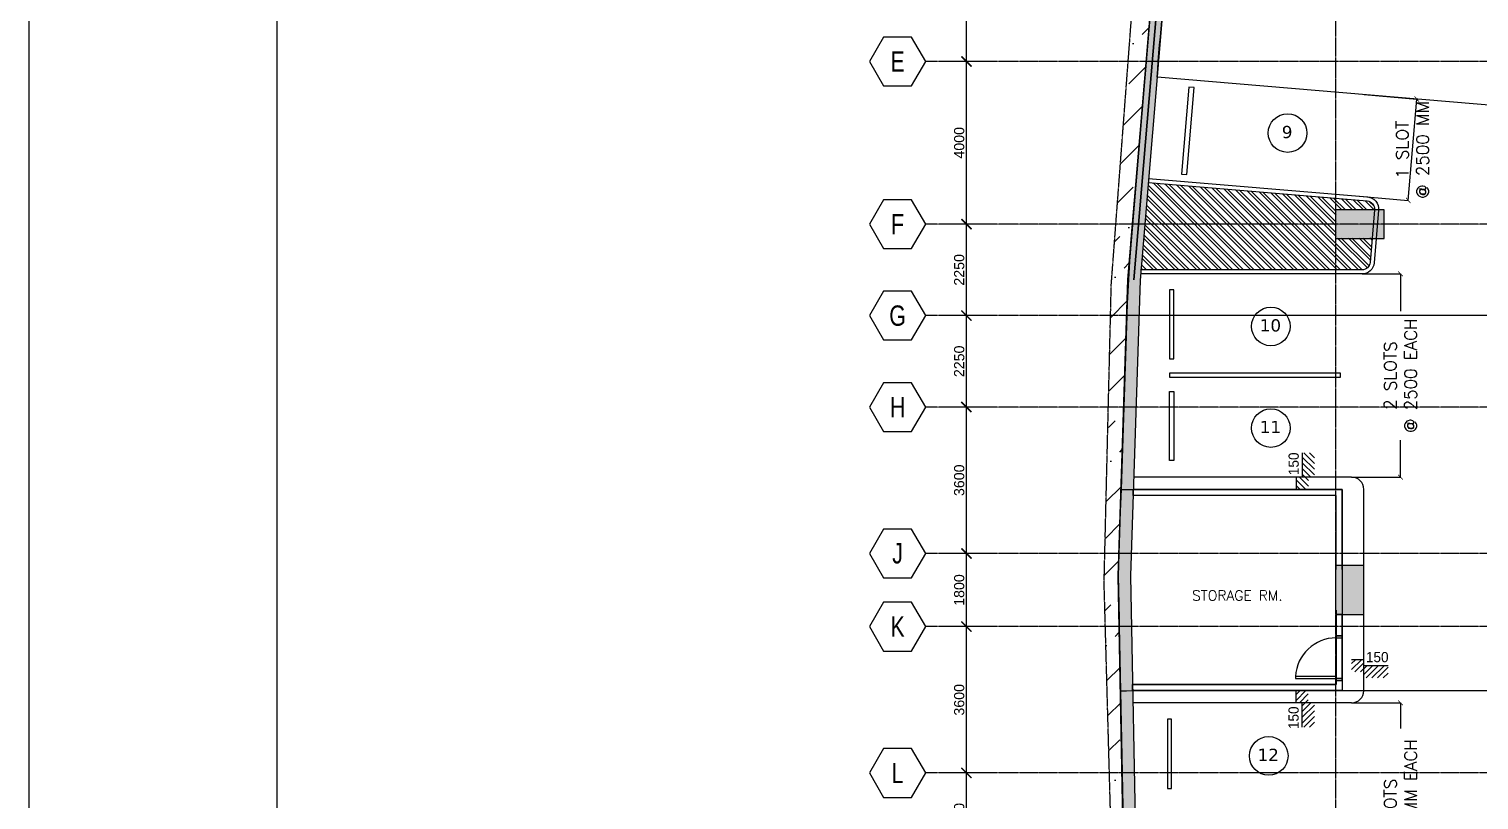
# Model space of a CAD drawing. Header units: inches. Extents: x -189245 to 740841, y -215444 to 469401.
# Drawn here: x -65827 to -30180, y 143139 to 162103 of the extents above; entities that cross this region are included whole.
import ezdxf
from ezdxf.enums import TextEntityAlignment as Align

# ---------------------------------------------------------------- set-up
doc = ezdxf.new("R2010")
doc.units = ezdxf.units.IN
doc.header["$LTSCALE"] = 10
doc.header["$MEASUREMENT"] = 0
doc.linetypes.add('GRID NORMAL$0$GRID BASEMENT$0$GRID GROUND$0$GRID$0$$0$PHANTOM', pattern=[2.5, 1.25, -0.25, 0.25, -0.25, 0.25, -0.25])
for name, color, linetype in [('3', 252, 'Continuous'), ('A-CMU PLASTER', 8, 'Continuous'), ('A-CMU WALL', 4, 'Continuous'), ('A-COLUMN HATCH', 252, 'Continuous'), ('a-dim', 8, 'Continuous'), ('A-DOOR', 1, 'Continuous'), ('A-GRID', 8, 'Continuous'), ('A-HATCH-CMU', 8, 'Continuous'), ('A-PARKING', 252, 'Continuous'), ('A-RETAINING HATCH', 252, 'Continuous'), ('A-ROAD', 252, 'Continuous'), ('A-TEXT', 3, 'Continuous'), ('COL SETOUT', 1, 'Continuous'), ('ELEVATION MARK', 2, 'Continuous'), ('FIRE RATED', 98, 'Continuous'), ('TEXT', 3, 'Continuous'), ('TSG- floor elevations', 251, 'Continuous'), ('TSG- WALL 100', 244, 'Continuous')]:
    doc.layers.add(name, color=color, linetype=linetype)
doc.layers.add('DEFPOINT', color=7, linetype='Continuous', plot=False)
doc.styles.add('GRID NORMAL$0$GRID BASEMENT$0$GRID GROUND$0$GRID$0$Standard', font='ARIAL.TTF')
doc.styles.add('PRSP_Simplex', font='simplex.shx')
doc.styles.add('ROMANS 300', font='romans.shx', dxfattribs={"height": 300})
doc.styles.add('VERDANA', font='verdana.TTF')
doc.dimstyles.new('GRID NORMAL$0$GRID BASEMENT$0$GRID GROUND$0$GRID$0$Standard', dxfattribs={"dimtxt": 250, "dimasz": 0.18, "dimexe": 0.18, "dimexo": 0.0625, "dimgap": 50, "dimtad": 1, "dimdec": 0, "dimzin": 0, "dimdsep": 46, "dimtxsty": 'GRID NORMAL$0$GRID BASEMENT$0$GRID GROUND$0$GRID$0$Standard', "dimcen": 0.09, "dimadec": 0, "dimazin": 0, "dimtfac": 1, "dimtdec": 0, "dimtofl": 0, "dimtmove": 0, "dimatfit": 3, "dimfxl": 1, "dimtolj": 1, "dimtzin": 0, "dimarcsym": 0})
doc.dimstyles.get("Standard").update_dxf_attribs({"dimtxt": 0.18, "dimasz": 0.18, "dimexe": 0.18, "dimexo": 0.0625, "dimgap": 0.09, "dimtad": 0, "dimtih": 1, "dimtoh": 1, "dimdec": 4, "dimzin": 0, "dimdsep": 46, "dimtxsty": 'Standard', "dimcen": 0.09, "dimadec": 0, "dimazin": 0, "dimtfac": 1, "dimtdec": 4, "dimtofl": 0, "dimtmove": 0, "dimatfit": 3, "dimfxl": 1, "dimtolj": 1, "dimtzin": 0, "dimarcsym": 0})

# ---------------------------------------------------------------- blocks, each defined once
blk = doc.blocks.new('STEP')
at = {"color": 1}
for p, q in [((-196, -300), (-496, 0)), ((-54, -300), (-354, 0)), ((0, -213), (-213, 0)), ((220, -150), (0, 70)), ((300, -89), (61, 150)), ((300, 53), (203, 150)), ((-337, -300), (-600, -37)), ((-479, -300), (-600, -179)), ((78, -150), (-72, 0))]:
    blk.add_line(p, q, dxfattribs=at)
at = {"color": 3}
blk.add_lwpolyline([(-600, 0), (0, 0), (0, 150), (300, 150)], dxfattribs=at)
blk.add_attdef('000', (-646, 88), '', height=250, dxfattribs=at)
blk = doc.blocks.new('GRID NORMAL$0$GRID BASEMENT$0$GRID GROUND$0$GRID$0$$0$GRID-H')
at = {"color": 3}
blk.add_lwpolyline([(-10.39, 6), (-13.86, 0), (-10.39, -6), (-3.46, -6), (0, 0), (-3.46, 6)], close=True, dxfattribs=at)
at = {"color": 6, "style": 'GRID NORMAL$0$GRID BASEMENT$0$GRID GROUND$0$GRID$0$Standard', "width": 0.75}
blk.add_attdef('H', text='', height=5, dxfattribs=at).set_placement((-6.93, 0), align=Align.MIDDLE)
blk = doc.blocks.new('GRID NORMAL$0$GRID BASEMENT$0$GRID GROUND$0$GRID$0$_ARCHTICK')
at = {"color": 0, "linetype": 'ByBlock', "ltscale": 20, "const_width": 0.15}
blk.add_lwpolyline([(-0.5, -0.5), (0.5, 0.5)], dxfattribs=at)
blk = doc.blocks.new('*D714')
at = {"layer": 'a-dim', "color": 0, "lineweight": -2, "ltscale": 500}
for p, q in [((-42781, 161104), (-42781, 165504)), ((-42281, 165304), (-42981, 165304)), ((-42281, 161304), (-42981, 161304))]:
    blk.add_line(p, q, dxfattribs=at)
at = {"layer": 'Defpoints', "color": 0, "ltscale": 500}
for p in [(-42781, 165304), (-42281, 165304), (-42281, 161304)]:
    blk.add_point(p, dxfattribs=at)
at = {"layer": 'a-dim', "color": 0, "lineweight": -2, "ltscale": 500, "xscale": 250, "yscale": 250, "zscale": 250}
for p, rotation in [((-42781, 165304), 90), ((-42781, 161304), 270)]:
    blk.add_blockref('GRID NORMAL$0$GRID BASEMENT$0$GRID GROUND$0$GRID$0$_ARCHTICK', p, dxfattribs=dict(at, rotation=rotation))
at = {"layer": 'a-dim', "color": 3, "ltscale": 500, "insert": (-42958, 163304), "char_height": 250, "attachment_point": 5, "rotation": 90, "style": 'GRID NORMAL$0$GRID BASEMENT$0$GRID GROUND$0$GRID$0$Standard'}
blk.add_mtext('\\A1;4000', dxfattribs=at)
blk = doc.blocks.new('*D715')
at = {"layer": 'a-dim', "color": 0, "lineweight": -2, "ltscale": 500}
for p, q in [((-42781, 157104), (-42781, 161504)), ((-42281, 161304), (-42981, 161304)), ((-42281, 157304), (-42981, 157304))]:
    blk.add_line(p, q, dxfattribs=at)
at = {"layer": 'Defpoints', "color": 0, "ltscale": 500}
for p in [(-42781, 161304), (-42281, 161304), (-42281, 157304)]:
    blk.add_point(p, dxfattribs=at)
at = {"layer": 'a-dim', "color": 0, "lineweight": -2, "ltscale": 500, "xscale": 250, "yscale": 250, "zscale": 250}
for p, rotation in [((-42781, 161304), 90), ((-42781, 157304), 270)]:
    blk.add_blockref('GRID NORMAL$0$GRID BASEMENT$0$GRID GROUND$0$GRID$0$_ARCHTICK', p, dxfattribs=dict(at, rotation=rotation))
at = {"layer": 'a-dim', "color": 3, "ltscale": 500, "insert": (-42958, 159304), "char_height": 250, "attachment_point": 5, "rotation": 90, "style": 'GRID NORMAL$0$GRID BASEMENT$0$GRID GROUND$0$GRID$0$Standard'}
blk.add_mtext('\\A1;4000', dxfattribs=at)
blk = doc.blocks.new('*D716')
at = {"layer": 'a-dim', "color": 0, "lineweight": -2, "ltscale": 500}
for p, q in [((-42281, 157304), (-42981, 157304)), ((-42781, 154854), (-42781, 157504)), ((-42281, 155054), (-42981, 155054))]:
    blk.add_line(p, q, dxfattribs=at)
at = {"layer": 'Defpoints', "color": 0, "ltscale": 500}
for p in [(-42781, 157304), (-42281, 157304), (-42281, 155054)]:
    blk.add_point(p, dxfattribs=at)
at = {"layer": 'a-dim', "color": 0, "lineweight": -2, "ltscale": 500, "xscale": 250, "yscale": 250, "zscale": 250}
for p, rotation in [((-42781, 157304), 90), ((-42781, 155054), 270)]:
    blk.add_blockref('GRID NORMAL$0$GRID BASEMENT$0$GRID GROUND$0$GRID$0$_ARCHTICK', p, dxfattribs=dict(at, rotation=rotation))
at = {"layer": 'a-dim', "color": 3, "ltscale": 500, "insert": (-42958, 156179), "char_height": 250, "attachment_point": 5, "rotation": 90, "style": 'GRID NORMAL$0$GRID BASEMENT$0$GRID GROUND$0$GRID$0$Standard'}
blk.add_mtext('\\A1;2250', dxfattribs=at)
blk = doc.blocks.new('*D717')
at = {"layer": 'a-dim', "color": 0, "lineweight": -2, "ltscale": 500}
for p, q in [((-42781, 152604), (-42781, 155254)), ((-42281, 155054), (-42981, 155054)), ((-42281, 152804), (-42981, 152804))]:
    blk.add_line(p, q, dxfattribs=at)
at = {"layer": 'Defpoints', "color": 0, "ltscale": 500}
for p in [(-42781, 155054), (-42281, 155054), (-42281, 152804)]:
    blk.add_point(p, dxfattribs=at)
at = {"layer": 'a-dim', "color": 0, "lineweight": -2, "ltscale": 500, "xscale": 250, "yscale": 250, "zscale": 250}
for p, rotation in [((-42781, 155054), 90), ((-42781, 152804), 270)]:
    blk.add_blockref('GRID NORMAL$0$GRID BASEMENT$0$GRID GROUND$0$GRID$0$_ARCHTICK', p, dxfattribs=dict(at, rotation=rotation))
at = {"layer": 'a-dim', "color": 3, "ltscale": 500, "insert": (-42958, 153929), "char_height": 250, "attachment_point": 5, "rotation": 90, "style": 'GRID NORMAL$0$GRID BASEMENT$0$GRID GROUND$0$GRID$0$Standard'}
blk.add_mtext('\\A1;2250', dxfattribs=at)
blk = doc.blocks.new('*D718')
at = {"layer": 'a-dim', "color": 0, "lineweight": -2, "ltscale": 500}
for p, q in [((-42781, 147204), (-42781, 149404)), ((-42281, 149204), (-42981, 149204)), ((-42281, 147404), (-42981, 147404))]:
    blk.add_line(p, q, dxfattribs=at)
at = {"layer": 'Defpoints', "color": 0, "ltscale": 500}
for p in [(-42781, 149204), (-42281, 149204), (-42281, 147404)]:
    blk.add_point(p, dxfattribs=at)
at = {"layer": 'a-dim', "color": 0, "lineweight": -2, "ltscale": 500, "xscale": 250, "yscale": 250, "zscale": 250}
for p, rotation in [((-42781, 149204), 90), ((-42781, 147404), 270)]:
    blk.add_blockref('GRID NORMAL$0$GRID BASEMENT$0$GRID GROUND$0$GRID$0$_ARCHTICK', p, dxfattribs=dict(at, rotation=rotation))
at = {"layer": 'a-dim', "color": 3, "ltscale": 500, "insert": (-42958, 148304), "char_height": 250, "attachment_point": 5, "rotation": 90, "style": 'GRID NORMAL$0$GRID BASEMENT$0$GRID GROUND$0$GRID$0$Standard'}
blk.add_mtext('\\A1;1800', dxfattribs=at)
blk = doc.blocks.new('*D719')
at = {"layer": 'a-dim', "color": 0, "lineweight": -2, "ltscale": 500}
for p, q in [((-42281, 143804), (-42981, 143804)), ((-42781, 141354), (-42781, 144004)), ((-42281, 141554), (-42981, 141554))]:
    blk.add_line(p, q, dxfattribs=at)
at = {"layer": 'Defpoints', "color": 0, "ltscale": 500}
for p in [(-42781, 143804), (-42281, 143804), (-42281, 141554)]:
    blk.add_point(p, dxfattribs=at)
at = {"layer": 'a-dim', "color": 0, "lineweight": -2, "ltscale": 500, "xscale": 250, "yscale": 250, "zscale": 250}
for p, rotation in [((-42781, 143804), 90), ((-42781, 141554), 270)]:
    blk.add_blockref('GRID NORMAL$0$GRID BASEMENT$0$GRID GROUND$0$GRID$0$_ARCHTICK', p, dxfattribs=dict(at, rotation=rotation))
at = {"layer": 'a-dim', "color": 3, "ltscale": 500, "insert": (-42958, 142679), "char_height": 250, "attachment_point": 5, "rotation": 90, "style": 'GRID NORMAL$0$GRID BASEMENT$0$GRID GROUND$0$GRID$0$Standard'}
blk.add_mtext('\\A1;2250', dxfattribs=at)
blk = doc.blocks.new('*D723')
at = {"layer": 'a-dim', "color": 0, "lineweight": -2, "ltscale": 500}
for p, q in [((-42781, 143604), (-42781, 147604)), ((-42281, 147404), (-42981, 147404)), ((-42281, 143804), (-42981, 143804))]:
    blk.add_line(p, q, dxfattribs=at)
at = {"layer": 'Defpoints', "color": 0, "ltscale": 500}
for p in [(-42781, 147404), (-42281, 147404), (-42281, 143804)]:
    blk.add_point(p, dxfattribs=at)
at = {"layer": 'a-dim', "color": 0, "lineweight": -2, "ltscale": 500, "xscale": 250, "yscale": 250, "zscale": 250}
for p, rotation in [((-42781, 147404), 90), ((-42781, 143804), 270)]:
    blk.add_blockref('GRID NORMAL$0$GRID BASEMENT$0$GRID GROUND$0$GRID$0$_ARCHTICK', p, dxfattribs=dict(at, rotation=rotation))
at = {"layer": 'a-dim', "color": 3, "ltscale": 500, "insert": (-42958, 145604), "char_height": 250, "attachment_point": 5, "rotation": 90, "style": 'GRID NORMAL$0$GRID BASEMENT$0$GRID GROUND$0$GRID$0$Standard'}
blk.add_mtext('\\A1;3600', dxfattribs=at)
blk = doc.blocks.new('*D724')
at = {"layer": 'a-dim', "color": 0, "lineweight": -2, "ltscale": 500}
for p, q in [((-42781, 149004), (-42781, 153004)), ((-42281, 152804), (-42981, 152804)), ((-42281, 149204), (-42981, 149204))]:
    blk.add_line(p, q, dxfattribs=at)
at = {"layer": 'Defpoints', "color": 0, "ltscale": 500}
for p in [(-42781, 152804), (-42281, 152804), (-42281, 149204)]:
    blk.add_point(p, dxfattribs=at)
at = {"layer": 'a-dim', "color": 0, "lineweight": -2, "ltscale": 500, "xscale": 250, "yscale": 250, "zscale": 250}
for p, rotation in [((-42781, 152804), 90), ((-42781, 149204), 270)]:
    blk.add_blockref('GRID NORMAL$0$GRID BASEMENT$0$GRID GROUND$0$GRID$0$_ARCHTICK', p, dxfattribs=dict(at, rotation=rotation))
at = {"layer": 'a-dim', "color": 3, "ltscale": 500, "insert": (-42958, 151004), "char_height": 250, "attachment_point": 5, "rotation": 90, "style": 'GRID NORMAL$0$GRID BASEMENT$0$GRID GROUND$0$GRID$0$Standard'}
blk.add_mtext('\\A1;3600', dxfattribs=at)
blk = doc.blocks.new('Park-slot2')
at = {"color": 1}
blk.add_lwpolyline([(800, 1200), (5000, 1200), (5000, 1300), (800, 1300)], close=True, dxfattribs=at)
at = {"color": 2}
blk.add_lwpolyline([(800, 850), (900, 850), (900, -850), (800, -850)], close=True, dxfattribs=at)
blk = doc.blocks.new('_ARCHTICK')
at = {"color": 0, "linetype": 'ByBlock', "ltscale": 20, "const_width": 0.15}
blk.add_lwpolyline([(-0.5, -0.5), (0.5, 0.5)], dxfattribs=at)
blk = doc.blocks.new('*D742')
at = {"layer": 'a-dim', "color": 1, "lineweight": -2}
for p, q in [((-33055, 156079), (-32110, 156079)), ((-32110, 156079), (-32110, 155165)), ((-32110, 151079), (-32110, 151993)), ((-33311, 151079), (-32110, 151079))]:
    blk.add_line(p, q, dxfattribs=at)
at = {"layer": 'Defpoints', "color": 0}
for p in [(-33056, 156079), (-33311, 151079), (-32110, 151079)]:
    blk.add_point(p, dxfattribs=at)
at = {"layer": 'a-dim', "color": 1, "lineweight": -2, "xscale": 120, "yscale": 120, "zscale": 120}
for p, rotation in [((-32110, 156079), 90), ((-32110, 151079), 270)]:
    blk.add_blockref('_ARCHTICK', p, dxfattribs=dict(at, rotation=rotation))
at = {"layer": 'a-dim', "color": 3, "insert": (-32110, 153579), "char_height": 300, "attachment_point": 5, "rotation": 90, "style": 'ROMANS 300'}
blk.add_mtext('\\A1;2 SLOTS\\P@ 2500 EACH', dxfattribs=at)
blk = doc.blocks.new('*D743')
at = {"layer": 'a-dim', "color": 1, "lineweight": -2}
for p, q in [((-33311, 145529), (-32110, 145529)), ((-32110, 145529), (-32110, 144899)), ((-33566, 140529), (-32110, 140529)), ((-32110, 140529), (-32110, 140742))]:
    blk.add_line(p, q, dxfattribs=at)
at = {"layer": 'Defpoints', "color": 0}
for p in [(-33311, 145529), (-33566, 140529), (-32110, 140529)]:
    blk.add_point(p, dxfattribs=at)
at = {"layer": 'a-dim', "color": 1, "lineweight": -2, "xscale": 120, "yscale": 120, "zscale": 120}
for p, rotation in [((-32110, 145529), 90), ((-32110, 140529), 270)]:
    blk.add_blockref('_ARCHTICK', p, dxfattribs=dict(at, rotation=rotation))
at = {"layer": 'a-dim', "color": 3, "insert": (-32110, 142821), "char_height": 300, "attachment_point": 5, "rotation": 90, "style": 'ROMANS 300'}
blk.add_mtext('\\A1;2 SLOTS\\P@ 2500 MM EACH', dxfattribs=at)
blk = doc.blocks.new('*D748')
at = {"layer": 'a-dim', "color": 1, "lineweight": -2}
for p, q in [((-33003, 160488), (-31710, 160380)), ((-31920, 157888), (-31710, 160380)), ((-33213, 157997), (-31920, 157888))]:
    blk.add_line(p, q, dxfattribs=at)
at = {"layer": 'Defpoints', "color": 0}
for p in [(-33003, 160488), (-31710, 160380), (-33213, 157997)]:
    blk.add_point(p, dxfattribs=at)
at = {"layer": 'a-dim', "color": 1, "lineweight": -2, "xscale": 120, "yscale": 120, "zscale": 120}
for p, rotation in [((-31710, 160380), 85.19115842299865), ((-31920, 157888), 265.1911584229986)]:
    blk.add_blockref('_ARCHTICK', p, dxfattribs=dict(at, rotation=rotation))
at = {"layer": 'a-dim', "color": 3, "insert": (-31815, 159134), "char_height": 300, "attachment_point": 5, "rotation": 90, "style": 'ROMANS 300'}
blk.add_mtext('\\A1;1 SLOT\\P@ 2500 MM', dxfattribs=at)
blk = doc.blocks.new('1')
at = {"layer": 'A-DOOR'}
blk.add_circle((0, 0), 475, dxfattribs=at)
at = {"layer": 'TEXT', "style": 'VERDANA'}
blk.add_attdef('15B', (-404, -124), '', height=300, dxfattribs=at)

msp = doc.modelspace()

# ---------------------------------------------------------------- hatches: boundary and pattern name
at = {"layer": 'A-HATCH-CMU'}
h = msp.add_hatch(dxfattribs=at)
h.set_pattern_fill('ANSI36', color=256, scale=5000, style=0)
h.set_pattern_definition([(45, (-33710.7, 121641.35), (331.456, 1215.34), [1562.5, -312.5, 0, -312.5])])
h.paths.add_polyline_path([(-28335.98035, 124153.88317), (-28335.98035, 121841.34986), (-28700.96013, 121841.34986), (-28700.96013, 121641.34986), (-36602.47888, 121641.34986), (-37502.59696, 126785.80913), (-38391.62622, 134053.11762), (-38907.60135, 141356.50818), (-39048.76609, 148656.51947), (-38812.2577, 155943.94953), (-38588.89224, 158599.02413), (-38199.30315, 163229.69781), (-37238.09484, 170299.74916), (-36403.45569, 174766.41645), (-28335.96471, 174766.41645), (-28335.96471, 172453.88317), (-19618.61237, 172453.88317), (-36484.54038, 177284.87615), (-37120.38529, 173852.79345), (-37737.27581, 170427.90716), (-38664.92755, 163146.76286), (-39219.51338, 155817.71555), (-39288.65133, 152160.97082), (-39395.69804, 148489.83325), (-39192.1149, 141152.6571), (-38901.93197, 137484.11599), (-38566.09667, 133618.77037), (-38134.21254, 130166.69027), (-37699.22107, 126842.89482), (-37028.10899, 123095.04311), (-36380.58756, 119679.47698), (-18533.81449, 124037.89483), (-18533.81449, 124153.88317)])
at = {"layer": 'A-PARKING'}
h = msp.add_hatch(dxfattribs=at)
h.set_pattern_fill('ANSI32', color=8, scale=500, angle=90, style=0)
h.set_pattern_definition([(135, (-33710.7, 11970.54), (-132.58252, -132.58252), []), (135, (-33710.7, 12058.93), (-132.58252, -132.58252), [])])
h.paths.add_polyline_path([(-32805.84179, 156961.07958), (-33692.02597, 156961.07958), (-33692.02597, 156179.0521), (-33055.62538, 156178.76991, 0.3899669731), (-32856.24071, 156362.00356)])
h.paths.add_polyline_path([(-32929.83039, 157873.00103), (-33692.02597, 157937.12283), (-33692.02597, 157661.07958), (-32746.99562, 157661.07958, 0.408145848)])
h.paths.add_polyline_path([(-33692.02597, 157937.12283), (-38310.82204, 158325.69175), (-38396.17908, 157311.07958), (-33692.02597, 157311.07958), (-33692.02597, 157661.07958)])
h.paths.add_polyline_path([(-33692.02597, 157311.07958), (-38396.17908, 157311.07958), (-38491.23498, 156181.18016), (-33692.02597, 156179.0521)])
at = {"layer": 'A-RETAINING HATCH', "ltscale": 2}
h = msp.add_hatch(color=256, dxfattribs=at)
h.paths.add_polyline_path([(-33710.98035, 174466.41645), (-36154.79826, 174466.41645), (-36919.45453, 170416.55586), (-36940.82955, 170259.33448), (-37901.00309, 163196.89424), (-38512.67928, 155926.09267), (-38748.67197, 148654.55267), (-38607.80593, 141369.98807), (-38092.91343, 134081.92157), (-37205.75487, 126829.90499), (-36385.40563, 122141.34986), (-33710.98035, 122141.34986), (-33710.98035, 121841.34986), (-36637.47257, 121841.34986), (-37502.59696, 126785.80913), (-38391.62622, 134053.11762), (-38907.60135, 141356.50819), (-39048.76609, 148656.51948), (-38812.25769, 155943.94953), (-38199.35805, 163229.29404), (-37238.09484, 170299.74916), (-37215.67917, 170464.62491), (-36403.45569, 174766.41645), (-33710.98035, 174766.41648)])
h.paths.add_polyline_path([(-27035.98035, 172453.88317), (-28335.98035, 172453.88317), (-28335.98035, 172153.88317), (-27035.98035, 172153.88317)])
h.paths.add_polyline_path([(-21635.94908, 172153.88317), (-19660.62503, 172153.88317), (-15035.94908, 170832.68086), (-15035.94908, 167153.88317), (-2158.97239, 167153.88317), (13464.01965, 162690.59265), (13464.01965, 155053.88317), (13764.01965, 155053.88317), (13764.01965, 162916.88895), (-2116.95962, 167453.88314), (-14735.94908, 167453.88314), (-14735.94908, 171058.97715), (-19618.61237, 172453.88317), (-21635.94908, 172453.88317)])
h.paths.add_polyline_path([(13464.01965, 132157.45303), (13464.01965, 141553.41648), (13764.01965, 141553.41648), (13764.01965, 131921.89602), (13764.01966, 131921.89602), (-18046.87211, 124153.88317), (-21860.98035, 124153.88317), (-21860.98035, 124453.88317), (-18082.97077, 124453.88317)])
h.paths.add_polyline_path([(-27035.98035, 124453.88317), (-28335.98035, 124453.88317), (-28335.98035, 124153.88317), (-27035.98035, 124153.88317)])
h.paths.add_polyline_path([(13464.01965, 147553.88317), (13464.01965, 149053.41648)])
edge = h.paths.add_edge_path()
edge.add_line((13764.01965, 155053.88317), (13764.01965, 162916.88895))
edge.add_line((13464.01965, 155053.88317), (13464.01965, 162053.88317))
edge.add_line((13464.01965, 150653.88317), (13464.01965, 153553.41648))
edge.add_line((13464.01965, 143153.88317), (13464.01965, 145953.88317))
edge.add_line((13464.01965, 150653.88317), (13464.01965, 153353.88317))
edge.add_line((13464.01965, 143253.88317), (13464.01965, 145953.88317))
h.paths.add_polyline_path([(-21635.94908, 172453.88317), (-21860.98035, 172453.88317), (-21860.98035, 172153.88317), (-21635.94908, 172153.88317)])
h.paths.add_polyline_path([(13764.01965, 153553.41648), (13364.01965, 153553.41648), (13364.01965, 150553.41648), (13764.01965, 150553.41648)])
h.paths.add_polyline_path([(13764.01965, 149053.41648), (13364.01965, 149053.41648), (13364.01965, 147553.41648), (13764.01965, 147553.41648)])
h.paths.add_polyline_path([(13764.01965, 146053.41648), (13364.01965, 146053.41648), (13364.01965, 143053.41648), (13764.01965, 143053.41648)])
at = {"layer": 'COL SETOUT'}
h = msp.add_hatch(color=254, dxfattribs=at)
h.paths.add_polyline_path([(4864.01965, 164688.56028), (5464.01965, 164688.56028), (5464.01965, 165288.56028), (4864.01965, 165288.56028)])
h.paths.add_polyline_path([(-3235.98035, 166677.88317), (-2635.98035, 166677.88317), (-2635.98035, 167277.88317), (-3235.98035, 167277.88317)])
h.paths.add_polyline_path([(-9235.98035, 166677.88317), (-8635.98035, 166677.88317), (-8635.98035, 167277.88317), (-9235.98035, 167277.88317)])
h.paths.add_polyline_path([(-9235.98035, 162053.88317), (-8635.98035, 162053.88317), (-8635.98035, 162653.88317), (-9235.98035, 162653.88317)])
h.paths.add_polyline_path([(-15235.98035, 162053.88317), (-14635.98035, 162053.88317), (-14635.98035, 162653.88317), (-15235.98035, 162653.88317)])
h.paths.add_polyline_path([(-15235.98035, 166677.88317), (-14635.98035, 166677.88317), (-14635.98035, 167277.88317), (-15235.98035, 167277.88317)])
h.paths.add_polyline_path([(-23060.98035, 161653.88317), (-23060.98035, 160953.88317), (-21860.98035, 160953.88317), (-21860.98035, 161653.88317)])
h.paths.add_polyline_path([(-33710.98035, 169753.88317), (-33710.98035, 169053.88317), (-32510.98035, 169053.88317), (-32510.98035, 169753.88317)])
h.paths.add_polyline_path([(-33710.98035, 165653.88317), (-33710.98035, 164953.88317), (-32510.98035, 164953.88317), (-32510.98035, 165653.88317)])
h.paths.add_polyline_path([(-33710.98035, 157653.88317), (-33710.98035, 156953.88317), (-32510.98035, 156953.88317), (-32510.98035, 157653.88317)])
h.paths.add_polyline_path([(-33010.98035, 148903.88317), (-33710.98035, 148903.88317), (-33710.98035, 147703.88317), (-33010.98035, 147703.88317)])
h.paths.add_polyline_path([(-27035.98035, 135753.88317), (-27035.98035, 134953.88317), (-25835.98035, 134953.88317), (-25835.98035, 135753.88317)])
h.paths.add_polyline_path([(-23060.98035, 135653.88317), (-23060.98035, 134953.88317), (-21860.98035, 134953.88317), (-21860.98035, 135653.88317)])
h.paths.add_polyline_path([(-33710.98035, 131653.88317), (-33710.98035, 130953.88317), (-32510.98035, 130953.88317), (-32510.98035, 131653.88317)])
h.paths.add_polyline_path([(-33710.98035, 127553.88317), (-33710.98035, 126853.88317), (-32510.98035, 126853.88317), (-32510.98035, 127553.88317)])

# ---------------------------------------------------------------- linework, layer by layer
at = {"layer": '3', "color": 3, "linetype": 'GRID NORMAL$0$GRID BASEMENT$0$GRID GROUND$0$GRID$0$$0$PHANTOM', "flags": 128}
msp.add_lwpolyline([(17371.35219, 161873.70839), (16907.36937, 153196.10388), (17289.02822, 141092.11956), (18264.2428, 133020.82124), (-36399.54194, 119672.28056), (-37656.67603, 126517.80566), (-38611.74904, 133815.57488), (-39192.1149, 141152.6571), (-39395.69803, 148489.83325), (-39219.51338, 155817.71555), (-38664.92755, 163146.76286), (-37737.27581, 170427.90716), (-36503.49476, 177277.67973), (17390.30657, 161880.9048)], dxfattribs=at)
msp.add_lwpolyline([(17371.35219, 161873.70839), (16907.36937, 153196.10388), (17289.02822, 141092.11956), (18264.2428, 133020.82124), (-36399.54194, 119672.28056), (-37656.67603, 126517.80566), (-38611.74904, 133815.57488), (-39192.1149, 141152.6571), (-39395.69803, 148489.83325), (-39219.51338, 155817.71555), (-38664.92755, 163146.76286), (-37737.27581, 170427.90716), (-36503.49476, 177277.67973), (17390.30657, 161880.9048)], dxfattribs=at)
at = {"layer": 'A-CMU PLASTER'}
for p, q in [((-33692.02597, 148811.07958), (-33692.02597, 150629.05155)), ((-33542.02597, 148811.07958), (-33542.02597, 150778.98505)), ((-33692.02597, 147811.07958), (-33692.02597, 147129.05082)), ((-33542.02597, 147811.07958), (-33542.02597, 147179.05082)), ((-33692.02597, 145979.05082), (-38696.9718, 145981.27011)), ((-33542.02597, 145828.9843), (-38694.02695, 145828.9843)), ((-33692.02597, 146079.05082), (-33692.02597, 145979.05082)), ((-33542.02597, 146079.05082), (-33542.02597, 145828.9843))]:
    msp.add_line(p, q, dxfattribs=at)
at = {"layer": 'A-CMU WALL', "color": 4}
for p, q in [((-33542.02597, 150778.98505), (-38679.64579, 150781.26317)), ((-33542.02597, 147179.05082), (-33692.02597, 147179.05082)), ((-33542.02597, 146079.05082), (-33692.02597, 146079.05082))]:
    msp.add_line(p, q, dxfattribs=at)
for points in [[(-33542.02597, 148903.88317), (-33692.02597, 148903.88317), (-33692.02597, 150629.05155), (-38684.51387, 150631.26532), (-38679.64579, 150781.26317), (-33542.02597, 150778.98505), (-33542.02597, 148903.88317)], [(-33542.02597, 147703.88317), (-33692.02597, 147703.88317), (-33692.02597, 147179.05082), (-33542.02597, 147179.05082)], [(-33692.02597, 146079.05082), (-33542.02597, 146079.05082), (-33542.02597, 145828.9843), (-38694.02695, 145828.9843), (-38696.9718, 145981.27011), (-33692.02597, 145979.05082)]]:
    msp.add_lwpolyline(points, close=True, dxfattribs=at)
at = {"layer": 'A-COLUMN HATCH', "color": 2}
for points in [[(-37490.41368, 158534.68773), (-37364.62702, 158524.10558), (-37184.73048, 160662.47887), (-37310.51714, 160673.06102)], [(-37785.93382, 153987.81789), (-37685.93382, 153987.81789), (-37685.93382, 155687.81789), (-37785.93382, 155687.81789)], [(-37838.87651, 143425.0714), (-37738.87651, 143425.0714), (-37738.87651, 145125.0714), (-37838.87651, 145125.0714)]]:
    msp.add_lwpolyline(points, close=True, dxfattribs=at)
at = {"layer": 'A-DOOR', "color": 1}
for p, q in [((-33692.02597, 147129.05082), (-33692.02597, 146129.05082)), ((-33542.02597, 146129.05082), (-33542.02597, 147129.05082))]:
    msp.add_line(p, q, dxfattribs=at)
at = {"layer": 'A-DOOR', "color": 2}
for points in [[(-33692.02597, 147179.05082), (-33692.02597, 147129.05082), (-33542.02597, 147129.05082), (-33542.02597, 147179.05082)], [(-33692.02597, 146129.05082), (-33692.02597, 146179.05082), (-34692.02597, 146179.05082), (-34692.02597, 146129.05082)], [(-33692.02597, 146129.05082), (-33692.02597, 146079.05082), (-33542.02597, 146079.05082), (-33542.02597, 146129.05082)]]:
    msp.add_lwpolyline(points, close=True, dxfattribs=at)
at = {"layer": 'A-DOOR', "color": 1}
msp.add_arc((-33686.08786, 146121.4844), 1007.58392, 90.337669458, 176.724729114, dxfattribs=at)
at = {"layer": 'A-GRID', "linetype": 'GRID NORMAL$0$GRID BASEMENT$0$GRID GROUND$0$GRID$0$$0$PHANTOM'}
for p, q in [((-33710.98035, 178562.49557), (-33710.98035, 120834.15344)), ((23234.69143, 161303.88317), (-43780.74842, 161303.88317)), ((23234.69143, 157303.88317), (-43780.71688, 157303.88317)), ((23234.69143, 155053.88317), (-43780.71688, 155053.88317)), ((23234.69143, 152803.88317), (-43780.71688, 152803.88317)), ((23234.69143, 149203.88317), (-43780.74842, 149203.88317)), ((23234.69143, 147403.88317), (-43780.74842, 147403.88317)), ((23234.69143, 143803.88317), (-43780.74842, 143803.88317))]:
    msp.add_line(p, q, dxfattribs=at)
at = {"layer": 'A-ROAD'}
for points in [[(-38302.43888, 158425.33975), (-32921.44723, 157972.64902, -0.4142135624), (-32647.65274, 157648.55556), (-32756.59272, 156353.6204, -0.3899669731), (-33055.66972, 156078.76992), (-38499.64744, 156081.18388)], [(-38310.82204, 158325.69175), (-32929.83039, 157873.00103, -0.4142135624), (-32747.30073, 157656.93872), (-32856.24071, 156362.00356, -0.3899669731), (-33055.62538, 156178.76991), (-38499.6031, 156181.18387)]]:
    msp.add_lwpolyline(points, format="xyb", dxfattribs=at)
at = {"layer": 'COL SETOUT', "color": 6, "ltscale": 2}
for points in [[(-33710.98035, 157653.88317), (-33710.98035, 156953.88317), (-32510.98035, 156953.88317), (-32510.98035, 157653.88317)], [(-33010.98035, 148903.88317), (-33710.98035, 148903.88317), (-33710.98035, 147703.88317), (-33010.98035, 147703.88317)]]:
    msp.add_lwpolyline(points, close=True, dxfattribs=at)
at = {"layer": 'DEFPOINT'}
for points in [[(-8935.98035, 155053.88317), (-38841.14417, 155053.88317), (-38737.0975, 156837.35497), (-38396.98993, 160880.10625), (-38217.14699, 163017.84245), (-38066.64815, 164169.13915), (-37780.09002, 164086.25573), (-31709.5172, 163584.04831), (-31148.73109, 163528.37439), (-29553.35514, 163406.22623)], [(-38220.97413, 162972.35046), (-38313.02901, 161878.12322), (-38550.85011, 159051.21897), (-38791.31808, 156192.85213), (-38807.67916, 155998.37307), (-38815.19829, 155853.34224), (-38818.80538, 155742.19866), (-38832.61372, 155316.72828), (-38845.96294, 154905.40446), (-38878.68587, 153897.12701), (-38914.16633, 152803.88317), (-38979.84503, 150780.15388), (-38997.2434, 150244.06548), (-39031.00178, 149203.88317), (-39048.76609, 148656.51948), (-39028.2264, 147594.35677), (-39024.5431, 147403.88317), (-38993.89674, 145819.07698), (-38954.92772, 143803.88317), (-38928.47002, 142435.68388)], [(-28335.98035, 121841.34986), (-32691.88408, 121841.34986), (-32691.88408, 127134.53048), (-37297.14451, 126564.11381), (-37458.85663, 126535.81929), (-38187.97165, 132388.35738), (-38453.64471, 134930.96081), (-38517.53739, 135835.33237), (-38736.18141, 138930.13788), (-38857.97164, 140654.02254), (-38968.84242, 144523.45019), (-38993.89674, 145819.07698), (-38694.02695, 145828.9843), (-27035.98035, 145828.9843)]]:
    msp.add_lwpolyline(points, dxfattribs=at)
for points in [[(2914.01965, 149053.88317), (2914.01965, 151203.88317), (-9285.98035, 151203.88317), (-9285.98035, 155053.88317), (-38841.14417, 155053.88317), (-38930.51189, 152300.2345), (-38979.84503, 150780.15388), (-38679.64579, 150781.26317), (-33542.02597, 150778.98505), (-33542.02597, 145828.9843), (-27035.98035, 145828.9843), (-27035.98035, 146728.88317), (-27035.98035, 152803.88317), (-21035.98035, 152803.88317), (-21035.98035, 150528.88317), (-20710.98035, 150528.88317), (-20710.98035, 149053.88317), (-21485.98035, 149053.88317), (-21485.98035, 147553.88317), (-21035.98035, 147553.88317), (-21035.98035, 143803.88317), (2846.71196, 143803.88317)], [(-33542.02597, 150778.98505), (-33542.02597, 145828.9843), (-38993.89674, 145819.07698), (-39016.65336, 146995.8834), (-39034.45437, 147916.42213), (-39043.59714, 148815.78785), (-39021.49476, 149496.81901), (-38979.84503, 150780.15388)]]:
    msp.add_lwpolyline(points, close=True, dxfattribs=at)
at = {"layer": 'Defpoints', "color": 2}
msp.add_lwpolyline([(-65826.94026, 109161.63702), (39173.05974, 109161.63702), (39173.05974, 183411.63702), (-65826.94026, 183411.63702)], close=True, dxfattribs=at)
at = {"layer": 'Defpoints', "color": 5}
msp.add_lwpolyline([(-59733.94026, 112061.63702), (35466.05974, 112061.63702), (35466.05974, 180511.63702), (-59733.94026, 180511.63702)], close=True, dxfattribs=at)
at = {"layer": 'FIRE RATED', "color": 1, "ltscale": 2}
msp.add_lwpolyline([(-21860.98035, 172153.88317), (-21635.98035, 172153.88317), (-21635.98035, 161202.08174, -0.3723405755), (-21849.49301, 160954.75873), (-27547.04527, 160114.20416, -0.0580430888), (-28282.34431, 160091.20298), (-38092.85984, 160916.53958, -0.01360506), (-37780.11071, 164086.25744), (-31147.91758, 163538.04431)], format="xyb", dxfattribs=at)
at = {"layer": 'TSG- floor elevations', "color": 1}
for p, q in [((-33310.84732, 151078.88257), (-38669.90964, 151081.25889)), ((-33010.98035, 145828.88184), (-33010.98035, 150778.8826)), ((-33311.11337, 145528.88187), (-38688.2698, 145531.26621))]:
    msp.add_line(p, q, dxfattribs=at)
for centre, start, end in [((-33310.98035, 150778.8826), 0, 89.97459395), ((-33310.98035, 145828.88184), 269.97459395, 0)]:
    msp.add_arc(centre, 300, start, end, dxfattribs=at)
at = {"layer": 'TSG- WALL 100', "color": 4, "ltscale": 2}
for points in [[(-38907.60135, 141356.50819), (-39048.76609, 148656.51948), (-38812.25769, 155943.94953), (-38199.35805, 163229.29404), (-37238.09484, 170299.74916), (-37215.67917, 170464.62491), (-36403.45569, 174766.41645), (-33710.98035, 174766.41648), (-33710.98035, 174766.41648), (-33710.98035, 174766.41648), (-33710.98035, 174466.41645)], [(-33710.98035, 174466.41645), (-36154.79826, 174466.41645), (-36919.45453, 170416.55586), (-36940.82955, 170259.33448), (-37901.00309, 163196.89424), (-38512.67928, 155926.09267), (-38748.67197, 148654.55267), (-38607.80593, 141369.98807)]]:
    msp.add_lwpolyline(points, dxfattribs=at)
msp.add_lwpolyline([(-38050.20802, 163212.89226), (-38050.15312, 163213.29602), (-38662.47506, 155934.81862), (-38662.46191, 155935.22359)], close=True, dxfattribs=at)

# ---------------------------------------------------------------- block references
at = {"layer": 'A-DOOR'}
for p, values in [((-34885.4105, 159543.29222), {'15B': '  9'}), ((-35296.66558, 154787.81789), {'15B': ' 10'}), ((-35296.66558, 152287.81789), {'15B': ' 11'}), ((-35349.60827, 144225.0714), {'15B': ' 12'})]:
    msp.add_blockref('1', p, dxfattribs=at).add_auto_attribs(values)
at = {"layer": 'A-GRID'}
ref = msp.add_blockref('GRID NORMAL$0$GRID BASEMENT$0$GRID GROUND$0$GRID$0$$0$GRID-H', (-45166.38906, 161303.88317), dxfattribs=dict(at, xscale=100, yscale=100, zscale=100, rotation=180))
ref.add_attrib('H', 'E', dxfattribs={"layer": '0', "color": 6, "height": 500, "style": 'GRID NORMAL$0$GRID BASEMENT$0$GRID GROUND$0$GRID$0$Standard', "width": 0.75}).set_placement((-44473.56874, 161303.88317), align=Align.MIDDLE)
ref = msp.add_blockref('GRID NORMAL$0$GRID BASEMENT$0$GRID GROUND$0$GRID$0$$0$GRID-H', (-45166.35753, 157303.88317), dxfattribs=dict(at, xscale=100, yscale=100, zscale=100, rotation=180))
ref.add_attrib('H', 'F', dxfattribs={"layer": '0', "color": 6, "height": 500, "style": 'GRID NORMAL$0$GRID BASEMENT$0$GRID GROUND$0$GRID$0$Standard', "width": 0.75}).set_placement((-44473.53721, 157303.88317), align=Align.MIDDLE)
ref = msp.add_blockref('GRID NORMAL$0$GRID BASEMENT$0$GRID GROUND$0$GRID$0$$0$GRID-H', (-45166.35753, 155053.88317), dxfattribs=dict(at, xscale=100, yscale=100, zscale=100, rotation=180))
ref.add_attrib('H', 'G', dxfattribs={"layer": '0', "color": 6, "height": 500, "style": 'GRID NORMAL$0$GRID BASEMENT$0$GRID GROUND$0$GRID$0$Standard', "width": 0.75}).set_placement((-44473.53721, 155053.88317), align=Align.MIDDLE)
ref = msp.add_blockref('GRID NORMAL$0$GRID BASEMENT$0$GRID GROUND$0$GRID$0$$0$GRID-H', (-45166.35753, 152803.88317), dxfattribs=dict(at, xscale=100, yscale=100, zscale=100, rotation=180))
ref.add_attrib('H', 'H', dxfattribs={"layer": '0', "color": 6, "height": 500, "style": 'GRID NORMAL$0$GRID BASEMENT$0$GRID GROUND$0$GRID$0$Standard', "width": 0.75}).set_placement((-44473.53721, 152803.88317), align=Align.MIDDLE)
ref = msp.add_blockref('GRID NORMAL$0$GRID BASEMENT$0$GRID GROUND$0$GRID$0$$0$GRID-H', (-45166.38906, 149203.88317), dxfattribs=dict(at, xscale=100, yscale=100, zscale=100, rotation=180))
ref.add_attrib('H', 'J', dxfattribs={"layer": '0', "color": 6, "height": 500, "style": 'GRID NORMAL$0$GRID BASEMENT$0$GRID GROUND$0$GRID$0$Standard', "width": 0.75}).set_placement((-44473.56874, 149203.88317), align=Align.MIDDLE)
ref = msp.add_blockref('GRID NORMAL$0$GRID BASEMENT$0$GRID GROUND$0$GRID$0$$0$GRID-H', (-45166.38906, 147403.88317), dxfattribs=dict(at, xscale=100, yscale=100, zscale=100, rotation=180))
ref.add_attrib('H', 'K', dxfattribs={"layer": '0', "color": 6, "height": 500, "style": 'GRID NORMAL$0$GRID BASEMENT$0$GRID GROUND$0$GRID$0$Standard', "width": 0.75}).set_placement((-44473.56874, 147403.88317), align=Align.MIDDLE)
ref = msp.add_blockref('GRID NORMAL$0$GRID BASEMENT$0$GRID GROUND$0$GRID$0$$0$GRID-H', (-45166.38906, 143803.88317), dxfattribs=dict(at, xscale=100, yscale=100, zscale=100, rotation=180))
ref.add_attrib('H', 'L', dxfattribs={"layer": '0', "color": 6, "height": 500, "style": 'GRID NORMAL$0$GRID BASEMENT$0$GRID GROUND$0$GRID$0$Standard', "width": 0.75}).set_placement((-44473.56874, 143803.88317), align=Align.MIDDLE)
at = {"layer": 'A-PARKING', "color": 1}
msp.add_blockref('Park-slot2', (-38585.93382, 152337.81789), dxfattribs=at)
at = {"layer": 'ELEVATION MARK'}
ref = msp.add_blockref('STEP', (-34523.46801, 151079.42027), dxfattribs=dict(at, xscale=-1, rotation=90))
ref.add_attrib('000', '150', (-34611.24154, 151129.89216), dxfattribs={"layer": '0', "color": 3, "height": 250, "rotation": 90})
ref = msp.add_blockref('STEP', (-33010.98035, 146441.24874), dxfattribs=dict(at, xscale=-1))
ref.add_attrib('000', '150', (-32960.50846, 146529.02227), dxfattribs={"layer": '0', "color": 3, "height": 250})
at = {"layer": 'ELEVATION MARK', "rotation": 90}
msp.add_blockref('STEP', (-34525.47471, 145529.42035), dxfattribs=at).add_auto_attribs({'000': '150'})

# ---------------------------------------------------------------- texts
at = {"layer": 'A-TEXT', "linetype": 'Continuous', "style": 'PRSP_Simplex'}
msp.add_text('STORAGE RM.', height=250, dxfattribs=at).set_placement((-36119.87793, 148169.26296), align=Align.MIDDLE)

# ---------------------------------------------------------------- dimensions: what is measured, and where the dimension line sits
at = {"layer": 'a-dim', "ltscale": 500}
for base, p1, p2, picture, middle in [((-42780.74842, 165303.88317), (-42280.74842, 161303.88317), (-42280.74842, 165303.88317), '*D714', (-42958.39166, 163303.88317)), ((-42780.74842, 161303.88317), (-42280.74842, 157303.88317), (-42280.74842, 161303.88317), '*D715', (-42958.39166, 159303.88317)), ((-42780.74842, 157303.88317), (-42280.74842, 155053.88317), (-42280.74842, 157303.88317), '*D716', (-42958.39166, 156178.88317)), ((-42780.74842, 155053.88317), (-42280.74842, 152803.88317), (-42280.74842, 155053.88317), '*D717', (-42958.39166, 153928.88317)), ((-42780.74842, 152803.88317), (-42280.74842, 149203.88317), (-42280.74842, 152803.88317), '*D724', (-42958.47693, 151003.88317)), ((-42780.74842, 149203.88317), (-42280.74842, 147403.88317), (-42280.74842, 149203.88317), '*D718', (-42958.39166, 148303.88317)), ((-42780.74842, 147403.88317), (-42280.81092, 143803.88317), (-42280.74842, 147403.88317), '*D723', (-42958.47693, 145603.88317)), ((-42780.74842, 143803.88317), (-42280.74842, 141553.88317), (-42280.74842, 143803.88317), '*D719', (-42958.39166, 142678.88317))]:
    dim = msp.add_linear_dim(base=base, p1=p1, p2=p2, angle=270, dimstyle='GRID NORMAL$0$GRID BASEMENT$0$GRID GROUND$0$GRID$0$Standard', override={"dimasz": 250, "dimexe": 200, "dimblk1": 'GRID NORMAL$0$GRID BASEMENT$0$GRID GROUND$0$GRID$0$_ARCHTICK', "dimblk2": 'GRID NORMAL$0$GRID BASEMENT$0$GRID GROUND$0$GRID$0$_ARCHTICK', "dimsah": 1, "dimdle": 200, "dimclrt": 3}, dxfattribs=at)
    dim.commit()
    dim.dimension.update_dxf_attribs({"geometry": picture, "text_midpoint": middle})
at = {"layer": 'a-dim', "color": 3}
for base, p1, p2, angle, text, picture, middle, dimtype in [((-31710.12355, 160379.57433), (-33212.63913, 157997.14634), (-33003.0601, 160488.34618), 85.191158423, '1 SLOT\\P@ 2500 MM', '*D748', (-31814.91307, 159133.97442), 161), ((-32110.3928, 151078.88257), (-33055.5367, 156078.76989), (-33310.84732, 151078.88257), 90, '2 SLOTS\\P@ 2500 EACH', '*D742', (-32110.3928, 153578.82623), 160), ((-32110.3928, 140528.99453), (-33310.98035, 145528.88184), (-33566.29097, 140528.99453), 90, '2 SLOTS\\P@ 2500 MM EACH', '*D743', (-32110.3928, 142820.73164), 160)]:
    dim = msp.add_linear_dim(base=base, p1=p1, p2=p2, angle=angle, text=text, dimstyle='Standard', override={"dimasz": 120, "dimtxsty": 'ROMANS 300', "dimblk1": 'ARCHTICK', "dimblk2": 'ARCHTICK', "dimsah": 1, "dimclrd": 1, "dimclre": 1, "dimclrt": 3, "dimtmove": 1}, dxfattribs=at)
    dim.commit()
    dim.dimension.update_dxf_attribs({"geometry": picture, "text_midpoint": middle, "dimtype": dimtype, "text_rotation": 90})

doc.saveas('drawing.dxf')
